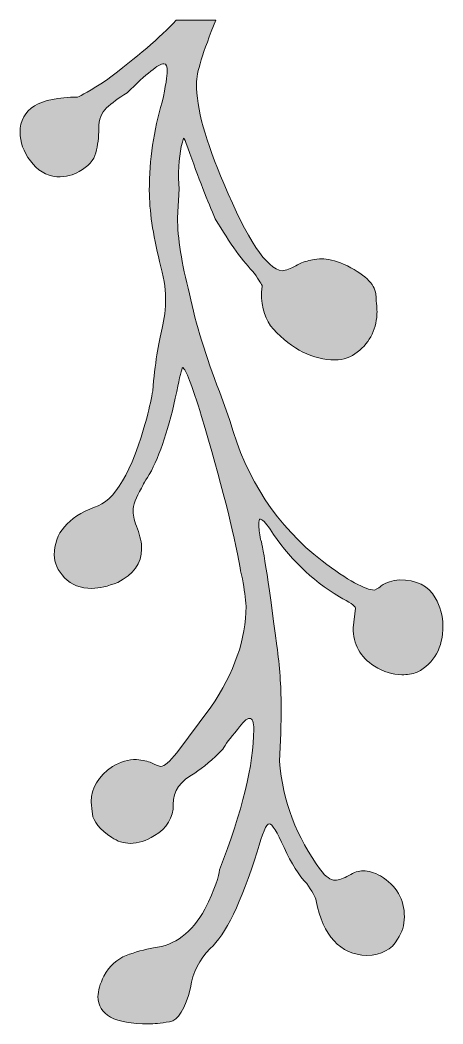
# Model space of a CAD drawing. Header units: inches. Extents: x -1.8 to 7.8, y -48 to 0.
# Drawn here: x 3.701 to 5.033, y -3.162 to 0 of the extents above; entities that cross this region are included whole.
import ezdxf

# ---------------------------------------------------------------- set-up
doc = ezdxf.new("R2010")
doc.units = ezdxf.units.IN
doc.header["$MEASUREMENT"] = 0
doc.layers.add('Layer 1', color=7, linetype='Continuous')

# ---------------------------------------------------------------- blocks, each defined once
blk = doc.blocks.new('block 2')
at = {"layer": 'Layer 1', "true_color": 0x231f20}
h = blk.add_hatch(color=250, dxfattribs=at)
h.dxf.hatch_style = 2
edge = h.paths.add_edge_path()
edge.add_spline(control_points=[(3.7011, -0.3534), (3.7011, -0.2797), (3.7613, -0.2429), (3.8817, -0.2429), (3.8925, -0.2393), (3.923, -0.2213), (3.9733, -0.189), (4.0689, -0.1175), (4.1419, -0.0545), (4.1925, 0), (4.1925, 0), (4.3175, 0), (4.3175, 0), (4.2768, -0.1007), (4.2563, -0.1674), (4.2563, -0.1997), (4.2563, -0.277), (4.2851, -0.3821), (4.3426, -0.5151), (4.4163, -0.6912), (4.4774, -0.7828), (4.5259, -0.79), (4.5385, -0.7882), (4.5528, -0.7828), (4.569, -0.7739), (4.5852, -0.7649), (4.6009, -0.759), (4.6162, -0.7564), (4.6315, -0.7537), (4.6427, -0.7523), (4.6499, -0.7523), (4.6697, -0.7523), (4.693, -0.7577), (4.72, -0.7685), (4.7846, -0.799), (4.8183, -0.8305), (4.821, -0.8628), (4.8237, -0.8952), (4.8251, -0.9131), (4.8251, -0.9167), (4.8251, -0.9706), (4.8044, -1.0138), (4.7631, -1.0461), (4.7433, -1.0623), (4.72, -1.0704), (4.693, -1.0704), (4.6229, -1.0704), (4.5582, -1.038), (4.4989, -0.9733), (4.4738, -0.9464), (4.4612, -0.9077), (4.4612, -0.8574), (4.4612, -0.8574), (4.4639, -0.8386), (4.4639, -0.8386), (4.4621, -0.8332), (4.454, -0.8197), (4.4396, -0.7981), (4.4037, -0.7622), (4.3624, -0.7047), (4.3156, -0.6256), (4.2923, -0.5735), (4.2635, -0.4989), (4.2294, -0.4019), (4.2222, -0.3821), (4.2177, -0.3723), (4.2159, -0.3723), (4.2051, -0.4046), (4.1997, -0.4468), (4.1997, -0.4989), (4.1997, -0.4989), (4.2024, -0.5313), (4.2024, -0.5313), (4.2024, -0.5313), (4.197, -0.6229), (4.197, -0.6229), (4.197, -0.6858), (4.2096, -0.7658), (4.2348, -0.8628), (4.2546, -0.958), (4.286, -1.0605), (4.3291, -1.1701), (4.3291, -1.1701), (4.3615, -1.2618), (4.3615, -1.2618), (4.4136, -1.4468), (4.5106, -1.5942), (4.6526, -1.7038), (4.7334, -1.7649), (4.7883, -1.7954), (4.817, -1.7954), (4.8278, -1.79), (4.835, -1.7855), (4.8386, -1.782), (4.8547, -1.7712), (4.8736, -1.7649), (4.8952, -1.7631), (4.9491, -1.7631), (4.9868, -1.782), (5.0084, -1.8197), (5.0245, -1.8467), (5.0326, -1.8763), (5.0326, -1.9086), (5.0326, -1.9769), (5.0057, -2.0254), (4.9518, -2.0542), (4.9356, -2.0596), (4.9194, -2.0623), (4.9032, -2.0623), (4.8745, -2.0623), (4.8458, -2.0533), (4.817, -2.0353), (4.7721, -2.0066), (4.7496, -1.9661), (4.7496, -1.914), (4.7496, -1.914), (4.7577, -1.852), (4.7577, -1.852), (4.7559, -1.8448), (4.7388, -1.8332), (4.7065, -1.817), (4.6185, -1.7631), (4.5457, -1.6921), (4.4881, -1.6041), (4.4738, -1.5825), (4.463, -1.5717), (4.4558, -1.5717), (4.454, -1.5717), (4.4531, -1.578), (4.4531, -1.5906), (4.4531, -1.5996), (4.4549, -1.6148), (4.4585, -1.6364), (4.4639, -1.6418), (4.481, -1.7532), (4.5097, -1.9706), (4.5187, -2.0353), (4.5232, -2.0982), (4.5232, -2.1593), (4.5232, -2.2168), (4.5214, -2.2752), (4.5178, -2.3345), (4.5286, -2.4603), (4.5717, -2.5744), (4.6472, -2.6768), (4.6634, -2.6984), (4.6786, -2.7092), (4.693, -2.7092), (4.7056, -2.7092), (4.72, -2.7042), (4.7361, -2.6944), (4.7523, -2.6845), (4.7676, -2.6795), (4.782, -2.6795), (4.7981, -2.6795), (4.8161, -2.6849), (4.8359, -2.6957), (4.8862, -2.7262), (4.9113, -2.7694), (4.9113, -2.8251), (4.9113, -2.8502), (4.9042, -2.8736), (4.8898, -2.8952), (4.8718, -2.9275), (4.8395, -2.9446), (4.7927, -2.9464), (4.7083, -2.9428), (4.6553, -2.8853), (4.6337, -2.7739), (4.6301, -2.7613), (4.6202, -2.7433), (4.6041, -2.72), (4.5789, -2.6948), (4.5551, -2.6571), (4.5326, -2.6068), (4.5102, -2.5564), (4.4945, -2.5313), (4.4855, -2.5313), (4.4765, -2.5313), (4.4639, -2.5609), (4.4477, -2.6202), (4.3974, -2.7802), (4.348, -2.8817), (4.2995, -2.9248), (4.2654, -2.9589), (4.2447, -3.0003), (4.2375, -3.0488), (4.2213, -3.1153), (4.1993, -3.1508), (4.1714, -3.1553), (4.1436, -3.1597), (4.1216, -3.162), (4.1054, -3.162), (3.9994, -3.162), (3.9464, -3.1333), (3.9464, -3.0758), (3.9464, -3.0578), (3.9527, -3.0362), (3.9652, -3.0111), (3.9832, -2.9787), (4.0066, -2.9572), (4.0353, -2.9464), (4.0641, -2.9356), (4.0928, -2.9275), (4.1216, -2.9221), (4.1881, -2.9149), (4.242, -2.8745), (4.2833, -2.8008), (4.3139, -2.7361), (4.3291, -2.6948), (4.3291, -2.6768), (4.401, -2.4918), (4.4369, -2.3444), (4.4369, -2.2348), (4.4369, -2.2114), (4.4325, -2.1997), (4.4235, -2.1997), (4.4145, -2.1997), (4.4019, -2.2114), (4.3857, -2.2348), (4.3624, -2.2618), (4.3471, -2.2824), (4.3399, -2.2968), (4.3076, -2.3291), (4.2779, -2.3543), (4.251, -2.3723), (4.2061, -2.3956), (4.1836, -2.4284), (4.1836, -2.4706), (4.1836, -2.5129), (4.1638, -2.5457), (4.1243, -2.569), (4.0973, -2.5852), (4.0722, -2.5933), (4.0488, -2.5933), (4.0272, -2.5933), (4.0075, -2.587), (3.9895, -2.5744), (3.9518, -2.5492), (3.9315, -2.5246), (3.9288, -2.5003), (3.9262, -2.476), (3.9248, -2.463), (3.9248, -2.4612), (3.9248, -2.4199), (3.9473, -2.383), (3.9922, -2.3507), (4.0174, -2.3363), (4.0425, -2.3291), (4.0677, -2.3291), (4.0875, -2.3309), (4.1032, -2.3345), (4.1148, -2.3399), (4.1265, -2.3453), (4.136, -2.3489), (4.1431, -2.3507), (4.1557, -2.3507), (4.1728, -2.3363), (4.1943, -2.3076), (4.1943, -2.3076), (4.3022, -2.1647), (4.3022, -2.1647), (4.3759, -2.0551), (4.4127, -1.9491), (4.4127, -1.8467), (4.4109, -1.8215), (4.4073, -1.7928), (4.4019, -1.7604), (4.3983, -1.7496), (4.3956, -1.7379), (4.3938, -1.7254), (4.3741, -1.6121), (4.3336, -1.4531), (4.2725, -1.2483), (4.242, -1.1494), (4.2222, -1.0982), (4.2132, -1.0946), (4.2096, -1.0982), (4.2034, -1.1233), (4.1943, -1.1701), (4.171, -1.2833), (4.1422, -1.3704), (4.1081, -1.4316), (4.0919, -1.4567), (4.0838, -1.4711), (4.0838, -1.4747), (4.0659, -1.5034), (4.0569, -1.5277), (4.0569, -1.5475), (4.0569, -1.5618), (4.0614, -1.5802), (4.0704, -1.6027), (4.0794, -1.6252), (4.0838, -1.6463), (4.0838, -1.6661), (4.0838, -1.711), (4.0587, -1.746), (4.0084, -1.7712), (3.9778, -1.7837), (3.9509, -1.79), (3.9275, -1.79), (3.8916, -1.79), (3.8628, -1.7788), (3.8412, -1.7564), (3.8197, -1.7339), (3.8089, -1.7101), (3.8089, -1.6849), (3.8089, -1.6166), (3.8511, -1.5663), (3.9356, -1.534), (3.9985, -1.5178), (4.0533, -1.4244), (4.1, -1.2537), (4.109, -1.2177), (4.1153, -1.189), (4.1189, -1.1674), (4.1261, -1.0829), (4.136, -1.0173), (4.1485, -0.9706), (4.1557, -0.9419), (4.1593, -0.9095), (4.1593, -0.8736), (4.1593, -0.8448), (4.153, -0.8071), (4.1404, -0.7604), (4.1189, -0.6741), (4.1081, -0.5996), (4.1081, -0.5367), (4.1081, -0.4396), (4.1216, -0.3471), (4.1485, -0.259), (4.1593, -0.2069), (4.1647, -0.1746), (4.1647, -0.162), (4.1647, -0.1458), (4.1611, -0.1377), (4.1539, -0.1377), (4.1377, -0.1377), (4.0991, -0.1683), (4.038, -0.2294), (4.0111, -0.2456), (3.9895, -0.2613), (3.9733, -0.2766), (3.9572, -0.2918), (3.9491, -0.3134), (3.9491, -0.3413), (3.9491, -0.3691), (3.9459, -0.3947), (3.9396, -0.4181), (3.9334, -0.4414), (3.9158, -0.4612), (3.8871, -0.4774), (3.8691, -0.4882), (3.8458, -0.4935), (3.817, -0.4935), (3.7829, -0.4899), (3.755, -0.4733), (3.7334, -0.4437), (3.7119, -0.414), (3.7011, -0.3839), (3.7011, -0.3534)], knot_values=[0, 0, 0, 0, 1, 1, 1, 2, 2, 2, 3, 3, 3, 4, 4, 4, 5, 5, 5, 6, 6, 6, 7, 7, 7, 8, 8, 8, 9, 9, 9, 10, 10, 10, 11, 11, 11, 12, 12, 12, 13, 13, 13, 14, 14, 14, 15, 15, 15, 16, 16, 16, 17, 17, 17, 18, 18, 18, 19, 19, 19, 20, 20, 20, 21, 21, 21, 22, 22, 22, 23, 23, 23, 24, 24, 24, 25, 25, 25, 26, 26, 26, 27, 27, 27, 28, 28, 28, 29, 29, 29, 30, 30, 30, 31, 31, 31, 32, 32, 32, 33, 33, 33, 34, 34, 34, 35, 35, 35, 36, 36, 36, 37, 37, 37, 38, 38, 38, 39, 39, 39, 40, 40, 40, 41, 41, 41, 42, 42, 42, 43, 43, 43, 44, 44, 44, 45, 45, 45, 46, 46, 46, 47, 47, 47, 48, 48, 48, 49, 49, 49, 50, 50, 50, 51, 51, 51, 52, 52, 52, 53, 53, 53, 54, 54, 54, 55, 55, 55, 56, 56, 56, 57, 57, 57, 58, 58, 58, 59, 59, 59, 60, 60, 60, 61, 61, 61, 62, 62, 62, 63, 63, 63, 64, 64, 64, 65, 65, 65, 66, 66, 66, 67, 67, 67, 68, 68, 68, 69, 69, 69, 70, 70, 70, 71, 71, 71, 72, 72, 72, 73, 73, 73, 74, 74, 74, 75, 75, 75, 76, 76, 76, 77, 77, 77, 78, 78, 78, 79, 79, 79, 80, 80, 80, 81, 81, 81, 82, 82, 82, 83, 83, 83, 84, 84, 84, 85, 85, 85, 86, 86, 86, 87, 87, 87, 88, 88, 88, 89, 89, 89, 90, 90, 90, 91, 91, 91, 92, 92, 92, 93, 93, 93, 94, 94, 94, 95, 95, 95, 96, 96, 96, 97, 97, 97, 98, 98, 98, 99, 99, 99, 100, 100, 100, 101, 101, 101, 102, 102, 102, 103, 103, 103, 104, 104, 104, 105, 105, 105, 106, 106, 106, 107, 107, 107, 108, 108, 108, 109, 109, 109, 110, 110, 110, 111, 111, 111, 112, 112, 112, 113, 113, 113, 114, 114, 114, 115, 115, 115, 116, 116, 116, 117, 117, 117, 118, 118, 118, 119, 119, 119, 120, 120, 120, 120], degree=3, periodic=1)
at = {"layer": 'Layer 1', "lineweight": 0}
blk.add_open_spline([(3.7011, -0.3534), (3.7011, -0.2797), (3.7613, -0.2429), (3.8817, -0.2429), (3.8925, -0.2393), (3.923, -0.2213), (3.9733, -0.189), (4.0689, -0.1175), (4.1419, -0.0545), (4.1925, 0), (4.1925, 0), (4.3175, 0), (4.3175, 0), (4.2768, -0.1007), (4.2563, -0.1674), (4.2563, -0.1997), (4.2563, -0.277), (4.2851, -0.3821), (4.3426, -0.5151), (4.4163, -0.6912), (4.4774, -0.7828), (4.5259, -0.79), (4.5385, -0.7882), (4.5528, -0.7828), (4.569, -0.7739), (4.5852, -0.7649), (4.6009, -0.759), (4.6162, -0.7564), (4.6315, -0.7537), (4.6427, -0.7523), (4.6499, -0.7523), (4.6697, -0.7523), (4.693, -0.7577), (4.72, -0.7685), (4.7846, -0.799), (4.8183, -0.8305), (4.821, -0.8628), (4.8237, -0.8952), (4.8251, -0.9131), (4.8251, -0.9167), (4.8251, -0.9706), (4.8044, -1.0138), (4.7631, -1.0461), (4.7433, -1.0623), (4.72, -1.0704), (4.693, -1.0704), (4.6229, -1.0704), (4.5582, -1.038), (4.4989, -0.9733), (4.4738, -0.9464), (4.4612, -0.9077), (4.4612, -0.8574), (4.4612, -0.8574), (4.4639, -0.8386), (4.4639, -0.8386), (4.4621, -0.8332), (4.454, -0.8197), (4.4396, -0.7981), (4.4037, -0.7622), (4.3624, -0.7047), (4.3156, -0.6256), (4.2923, -0.5735), (4.2635, -0.4989), (4.2294, -0.4019), (4.2222, -0.3821), (4.2177, -0.3723), (4.2159, -0.3723), (4.2051, -0.4046), (4.1997, -0.4468), (4.1997, -0.4989), (4.1997, -0.4989), (4.2024, -0.5313), (4.2024, -0.5313), (4.2024, -0.5313), (4.197, -0.6229), (4.197, -0.6229), (4.197, -0.6858), (4.2096, -0.7658), (4.2348, -0.8628), (4.2546, -0.958), (4.286, -1.0605), (4.3291, -1.1701), (4.3291, -1.1701), (4.3615, -1.2618), (4.3615, -1.2618), (4.4136, -1.4468), (4.5106, -1.5942), (4.6526, -1.7038), (4.7334, -1.7649), (4.7883, -1.7954), (4.817, -1.7954), (4.8278, -1.79), (4.835, -1.7855), (4.8386, -1.782), (4.8547, -1.7712), (4.8736, -1.7649), (4.8952, -1.7631), (4.9491, -1.7631), (4.9868, -1.782), (5.0084, -1.8197), (5.0245, -1.8467), (5.0326, -1.8763), (5.0326, -1.9086), (5.0326, -1.9769), (5.0057, -2.0254), (4.9518, -2.0542), (4.9356, -2.0596), (4.9194, -2.0623), (4.9032, -2.0623), (4.8745, -2.0623), (4.8458, -2.0533), (4.817, -2.0353), (4.7721, -2.0066), (4.7496, -1.9661), (4.7496, -1.914), (4.7496, -1.914), (4.7577, -1.852), (4.7577, -1.852), (4.7559, -1.8448), (4.7388, -1.8332), (4.7065, -1.817), (4.6185, -1.7631), (4.5457, -1.6921), (4.4881, -1.6041), (4.4738, -1.5825), (4.463, -1.5717), (4.4558, -1.5717), (4.454, -1.5717), (4.4531, -1.578), (4.4531, -1.5906), (4.4531, -1.5996), (4.4549, -1.6148), (4.4585, -1.6364), (4.4639, -1.6418), (4.481, -1.7532), (4.5097, -1.9706), (4.5187, -2.0353), (4.5232, -2.0982), (4.5232, -2.1593), (4.5232, -2.2168), (4.5214, -2.2752), (4.5178, -2.3345), (4.5286, -2.4603), (4.5717, -2.5744), (4.6472, -2.6768), (4.6634, -2.6984), (4.6786, -2.7092), (4.693, -2.7092), (4.7056, -2.7092), (4.72, -2.7042), (4.7361, -2.6944), (4.7523, -2.6845), (4.7676, -2.6795), (4.782, -2.6795), (4.7981, -2.6795), (4.8161, -2.6849), (4.8359, -2.6957), (4.8862, -2.7262), (4.9113, -2.7694), (4.9113, -2.8251), (4.9113, -2.8502), (4.9042, -2.8736), (4.8898, -2.8952), (4.8718, -2.9275), (4.8395, -2.9446), (4.7927, -2.9464), (4.7083, -2.9428), (4.6553, -2.8853), (4.6337, -2.7739), (4.6301, -2.7613), (4.6202, -2.7433), (4.6041, -2.72), (4.5789, -2.6948), (4.5551, -2.6571), (4.5326, -2.6068), (4.5102, -2.5564), (4.4945, -2.5313), (4.4855, -2.5313), (4.4765, -2.5313), (4.4639, -2.5609), (4.4477, -2.6202), (4.3974, -2.7802), (4.348, -2.8817), (4.2995, -2.9248), (4.2654, -2.9589), (4.2447, -3.0003), (4.2375, -3.0488), (4.2213, -3.1153), (4.1993, -3.1508), (4.1714, -3.1553), (4.1436, -3.1597), (4.1216, -3.162), (4.1054, -3.162), (3.9994, -3.162), (3.9464, -3.1333), (3.9464, -3.0758), (3.9464, -3.0578), (3.9527, -3.0362), (3.9652, -3.0111), (3.9832, -2.9787), (4.0066, -2.9572), (4.0353, -2.9464), (4.0641, -2.9356), (4.0928, -2.9275), (4.1216, -2.9221), (4.1881, -2.9149), (4.242, -2.8745), (4.2833, -2.8008), (4.3139, -2.7361), (4.3291, -2.6948), (4.3291, -2.6768), (4.401, -2.4918), (4.4369, -2.3444), (4.4369, -2.2348), (4.4369, -2.2114), (4.4325, -2.1997), (4.4235, -2.1997), (4.4145, -2.1997), (4.4019, -2.2114), (4.3857, -2.2348), (4.3624, -2.2618), (4.3471, -2.2824), (4.3399, -2.2968), (4.3076, -2.3291), (4.2779, -2.3543), (4.251, -2.3723), (4.2061, -2.3956), (4.1836, -2.4284), (4.1836, -2.4706), (4.1836, -2.5129), (4.1638, -2.5457), (4.1243, -2.569), (4.0973, -2.5852), (4.0722, -2.5933), (4.0488, -2.5933), (4.0272, -2.5933), (4.0075, -2.587), (3.9895, -2.5744), (3.9518, -2.5492), (3.9315, -2.5246), (3.9288, -2.5003), (3.9262, -2.476), (3.9248, -2.463), (3.9248, -2.4612), (3.9248, -2.4199), (3.9473, -2.383), (3.9922, -2.3507), (4.0174, -2.3363), (4.0425, -2.3291), (4.0677, -2.3291), (4.0875, -2.3309), (4.1032, -2.3345), (4.1148, -2.3399), (4.1265, -2.3453), (4.136, -2.3489), (4.1431, -2.3507), (4.1557, -2.3507), (4.1728, -2.3363), (4.1943, -2.3076), (4.1943, -2.3076), (4.3022, -2.1647), (4.3022, -2.1647), (4.3759, -2.0551), (4.4127, -1.9491), (4.4127, -1.8467), (4.4109, -1.8215), (4.4073, -1.7928), (4.4019, -1.7604), (4.3983, -1.7496), (4.3956, -1.7379), (4.3938, -1.7254), (4.3741, -1.6121), (4.3336, -1.4531), (4.2725, -1.2483), (4.242, -1.1494), (4.2222, -1.0982), (4.2132, -1.0946), (4.2096, -1.0982), (4.2034, -1.1233), (4.1943, -1.1701), (4.171, -1.2833), (4.1422, -1.3704), (4.1081, -1.4316), (4.0919, -1.4567), (4.0838, -1.4711), (4.0838, -1.4747), (4.0659, -1.5034), (4.0569, -1.5277), (4.0569, -1.5475), (4.0569, -1.5618), (4.0614, -1.5802), (4.0704, -1.6027), (4.0794, -1.6252), (4.0838, -1.6463), (4.0838, -1.6661), (4.0838, -1.711), (4.0587, -1.746), (4.0084, -1.7712), (3.9778, -1.7837), (3.9509, -1.79), (3.9275, -1.79), (3.8916, -1.79), (3.8628, -1.7788), (3.8412, -1.7564), (3.8197, -1.7339), (3.8089, -1.7101), (3.8089, -1.6849), (3.8089, -1.6166), (3.8511, -1.5663), (3.9356, -1.534), (3.9985, -1.5178), (4.0533, -1.4244), (4.1, -1.2537), (4.109, -1.2177), (4.1153, -1.189), (4.1189, -1.1674), (4.1261, -1.0829), (4.136, -1.0173), (4.1485, -0.9706), (4.1557, -0.9419), (4.1593, -0.9095), (4.1593, -0.8736), (4.1593, -0.8448), (4.153, -0.8071), (4.1404, -0.7604), (4.1189, -0.6741), (4.1081, -0.5996), (4.1081, -0.5367), (4.1081, -0.4396), (4.1216, -0.3471), (4.1485, -0.259), (4.1593, -0.2069), (4.1647, -0.1746), (4.1647, -0.162), (4.1647, -0.1458), (4.1611, -0.1377), (4.1539, -0.1377), (4.1377, -0.1377), (4.0991, -0.1683), (4.038, -0.2294), (4.0111, -0.2456), (3.9895, -0.2613), (3.9733, -0.2766), (3.9572, -0.2918), (3.9491, -0.3134), (3.9491, -0.3413), (3.9491, -0.3691), (3.9459, -0.3947), (3.9396, -0.4181), (3.9334, -0.4414), (3.9158, -0.4612), (3.8871, -0.4774), (3.8691, -0.4882), (3.8458, -0.4935), (3.817, -0.4935), (3.7829, -0.4899), (3.755, -0.4733), (3.7334, -0.4437), (3.7119, -0.414), (3.7011, -0.3839), (3.7011, -0.3534)], degree=3, knots=[0, 0, 0, 0, 1, 1, 1, 2, 2, 2, 3, 3, 3, 4, 4, 4, 5, 5, 5, 6, 6, 6, 7, 7, 7, 8, 8, 8, 9, 9, 9, 10, 10, 10, 11, 11, 11, 12, 12, 12, 13, 13, 13, 14, 14, 14, 15, 15, 15, 16, 16, 16, 17, 17, 17, 18, 18, 18, 19, 19, 19, 20, 20, 20, 21, 21, 21, 22, 22, 22, 23, 23, 23, 24, 24, 24, 25, 25, 25, 26, 26, 26, 27, 27, 27, 28, 28, 28, 29, 29, 29, 30, 30, 30, 31, 31, 31, 32, 32, 32, 33, 33, 33, 34, 34, 34, 35, 35, 35, 36, 36, 36, 37, 37, 37, 38, 38, 38, 39, 39, 39, 40, 40, 40, 41, 41, 41, 42, 42, 42, 43, 43, 43, 44, 44, 44, 45, 45, 45, 46, 46, 46, 47, 47, 47, 48, 48, 48, 49, 49, 49, 50, 50, 50, 51, 51, 51, 52, 52, 52, 53, 53, 53, 54, 54, 54, 55, 55, 55, 56, 56, 56, 57, 57, 57, 58, 58, 58, 59, 59, 59, 60, 60, 60, 61, 61, 61, 62, 62, 62, 63, 63, 63, 64, 64, 64, 65, 65, 65, 66, 66, 66, 67, 67, 67, 68, 68, 68, 69, 69, 69, 70, 70, 70, 71, 71, 71, 72, 72, 72, 73, 73, 73, 74, 74, 74, 75, 75, 75, 76, 76, 76, 77, 77, 77, 78, 78, 78, 79, 79, 79, 80, 80, 80, 81, 81, 81, 82, 82, 82, 83, 83, 83, 84, 84, 84, 85, 85, 85, 86, 86, 86, 87, 87, 87, 88, 88, 88, 89, 89, 89, 90, 90, 90, 91, 91, 91, 92, 92, 92, 93, 93, 93, 94, 94, 94, 95, 95, 95, 96, 96, 96, 97, 97, 97, 98, 98, 98, 99, 99, 99, 100, 100, 100, 101, 101, 101, 102, 102, 102, 103, 103, 103, 104, 104, 104, 105, 105, 105, 106, 106, 106, 107, 107, 107, 108, 108, 108, 109, 109, 109, 110, 110, 110, 111, 111, 111, 112, 112, 112, 113, 113, 113, 114, 114, 114, 115, 115, 115, 116, 116, 116, 117, 117, 117, 118, 118, 118, 119, 119, 119, 120, 120, 120, 120], dxfattribs=at)

msp = doc.modelspace()

# ---------------------------------------------------------------- block references
at = {"layer": 'Layer 1'}
msp.add_blockref('block 2', (0, 0), dxfattribs=at)

doc.saveas('drawing.dxf')
